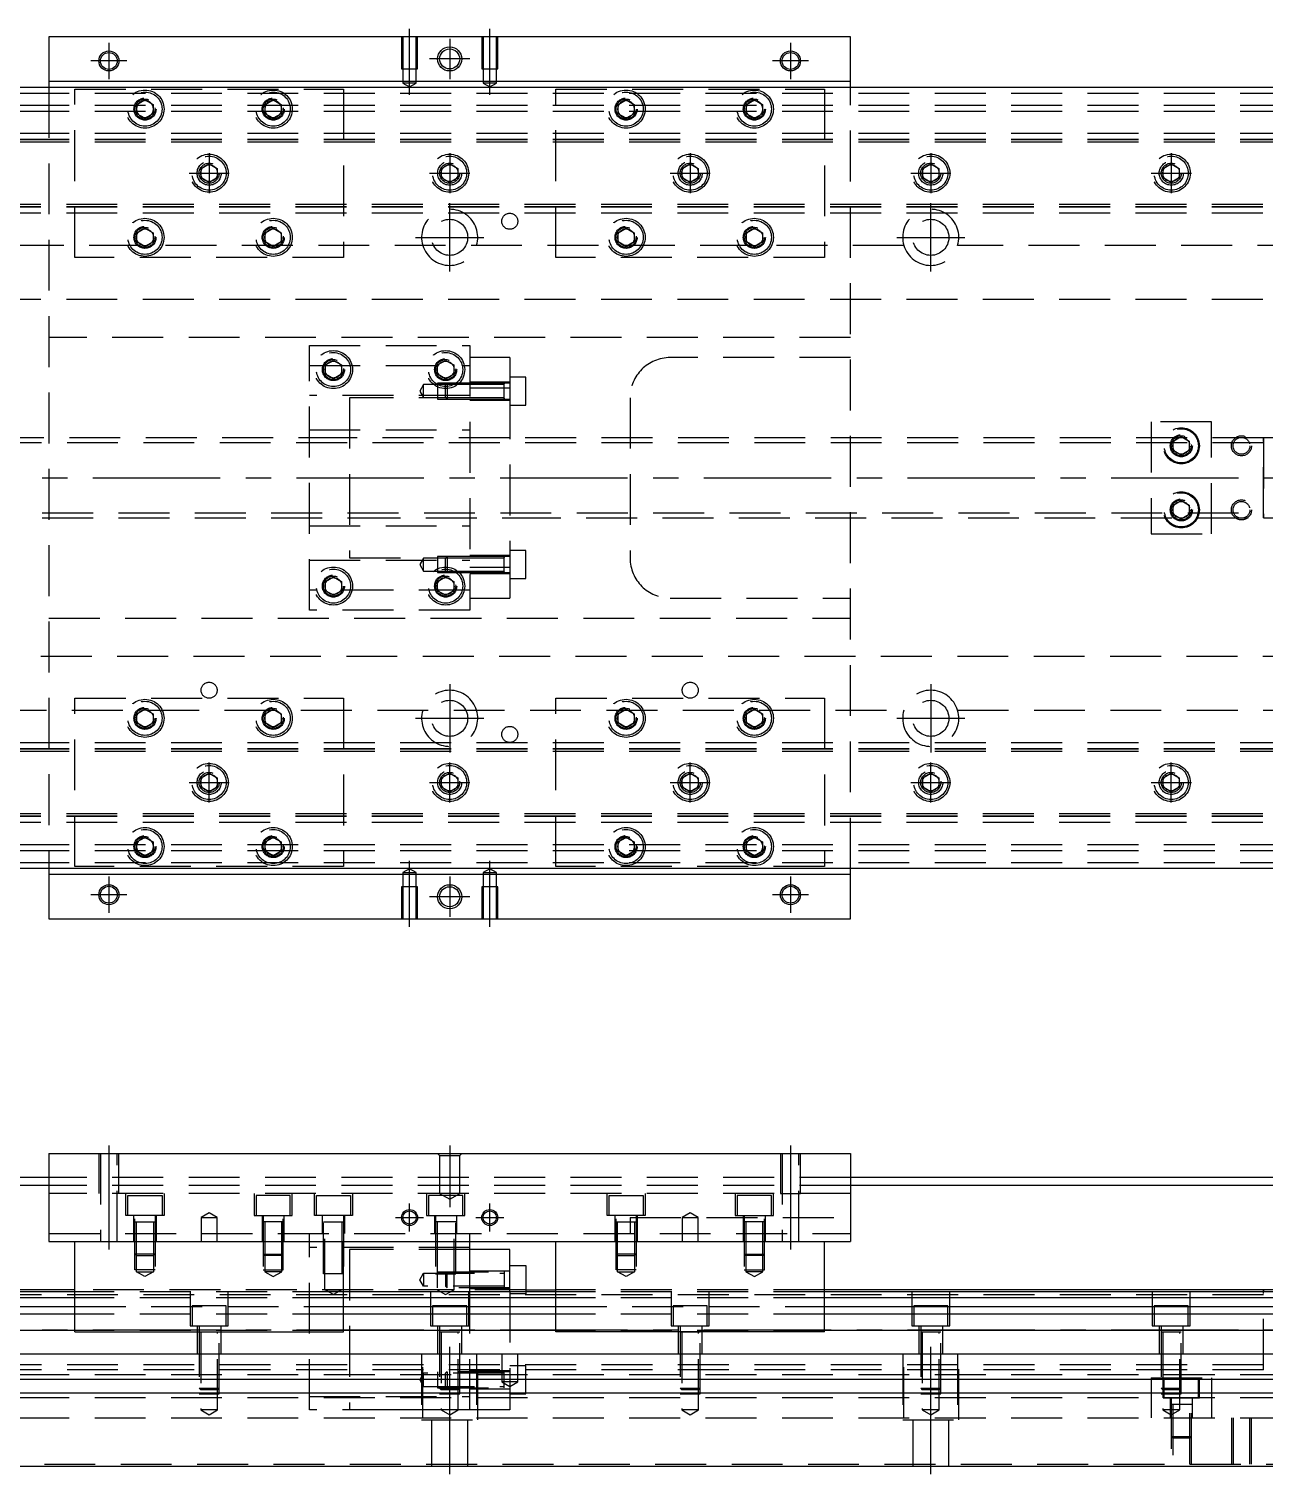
# Model space of a CAD drawing. Extents: x -15 to 762, y -280 to 112.
# Drawn here: x 172 to 480.1, y -248.6 to 112 of the extents above; entities that cross this region are included whole.
import ezdxf

# ---------------------------------------------------------------- set-up
doc = ezdxf.new("R2010")
doc.units = 0
doc.linetypes.add('CENTER', pattern=[50.8, 31.75, -6.35, 6.35, -6.35])
doc.linetypes.add('DASHED', pattern=[19.05, 12.7, -6.35])
doc.layers.get('0').update_dxf_attribs({"linetype": 'CONTINUOUS'})
doc.layers.add('CENTER', color=1, linetype='CENTER')

msp = doc.modelspace()

# ---------------------------------------------------------------- linework, layer by layer
at = {"color": 7, "linetype": 'CONTINUOUS'}
for p, q in [((377, 110), (177, 110)), ((177, 110), (177, 99)), ((377, 99), (377, 110)), ((3, 97.5), (551, 97.5)), ((177, 99), (377, 99)), ((177, 99), (177, 97.5)), ((377, 97.5), (377, 99)), ((551, -97.5), (3, -97.5)), ((177, -97.5), (177, -99)), ((377, -99), (177, -99)), ((177, -99), (177, -110)), ((377, -99), (377, -97.5)), ((377, -110), (377, -99)), ((177, -110), (377, -110)), ((177, -168.55), (177, -190.55)), ((177, -168.55), (377, -168.55)), ((377, -168.55), (377, -190.55)), ((177, -174.55), (3, -174.55)), ((177, -176.55), (11, -176.55)), ((551, -174.55), (377, -174.55)), ((543, -176.55), (377, -176.55)), ((177, -190.55), (377, -190.55)), ((183.5, -213.05), (183.5, -190.55)), ((250.5, -213.05), (250.5, -190.55)), ((282, -203.05), (282, -190.55)), ((303.5, -213.05), (303.5, -190.55)), ((370.5, -213.05), (370.5, -190.55)), ((292, -192.55), (282, -192.55)), ((282, -203.05), (282, -192.55)), ((292, -203.05), (292, -192.55)), ((292, -196.55), (296, -196.55)), ((296, -196.55), (296, -203.05)), ((183.5, -203.05), (17, -203.05)), ((183.5, -204.589608), (17, -204.589608)), ((183.5, -202.55), (45, -202.55)), ((303.5, -203.05), (250.5, -203.05)), ((303.5, -204.589608), (250.5, -204.589608)), ((296, -202.55), (303.5, -202.55)), ((480, -202.55), (370.5, -202.55)), ((537, -203.05), (370.5, -203.05)), ((537, -204.589608), (370.5, -204.589608)), ((480, -202.55), (479.995, -202.55)), ((480, -202.549994), (480, -203.05)), ((480, -202.549994), (480, -203.05)), ((480, -202.550502), (480, -202.55)), ((489, -202.55), (480, -202.55)), ((480.005, -202.55), (480, -202.55)), ((480, -203.047168), (480, -202.550502)), ((17, -206.710392), (183.5, -206.710392)), ((183.5, -208.620532), (17, -208.620532)), ((250.5, -206.710392), (303.5, -206.710392)), ((303.5, -208.620532), (250.5, -208.620532)), ((370.5, -206.710392), (537, -206.710392)), ((537, -208.620532), (370.5, -208.620532)), ((183.5, -212.731934), (17, -212.731934)), ((183.5, -213.05), (250.5, -213.05)), ((303.5, -212.731934), (250.5, -212.731934)), ((370.5, -213.05), (303.5, -213.05)), ((537, -212.731934), (370.5, -212.731934)), ((17, -218.55), (537, -218.55)), ((17, -224.85), (537, -224.85)), ((17, -228.25), (537, -228.25)), ((17, -246.55), (537, -246.55))]:
    msp.add_line(p, q, dxfattribs=at)
at = {"color": 3, "linetype": 'DASHED'}
for p, q in [((265.000006, 110), (265.000006, 102)), ((265.35, 110), (265.35, 102)), ((268.65, 102), (268.65, 110)), ((268.999994, 102), (268.999994, 110)), ((285.000006, 110), (285.000006, 102)), ((285.35, 110), (285.35, 102)), ((288.65, 102), (288.65, 110)), ((288.999994, 102), (288.999994, 110)), ((265.000006, 102), (268.999994, 102)), ((265.35, 102), (265.35, 98.5)), ((268.65, 98.5), (268.65, 102)), ((285.000006, 102), (288.999994, 102)), ((285.35, 102), (285.35, 98.5)), ((288.65, 98.5), (288.65, 102)), ((177, 97.5), (177, -97.5)), ((268.65, 98.5), (265.35, 98.5)), ((265.35, 98.5), (267, 97.547372)), ((267, 97.547372), (268.65, 98.5)), ((288.65, 98.5), (285.35, 98.5)), ((285.35, 98.5), (287, 97.547372)), ((287, 97.547372), (288.65, 98.5)), ((377, -97.5), (377, 97.5)), ((17, 96), (537, 96)), ((183.5, 97), (250.5, 97)), ((183.5, 55), (183.5, 97)), ((199, 93.1547), (201, 94.309402)), ((201, 94.309402), (203, 93.1547)), ((231, 93.1547), (233, 94.309402)), ((233, 94.309402), (235, 93.1547)), ((250.5, 97), (250.5, 55)), ((303.5, 97), (370.5, 97)), ((303.5, 55), (303.5, 97)), ((319, 93.1547), (321, 94.309402)), ((321, 94.309402), (323, 93.1547)), ((351, 93.1547), (353, 94.309402)), ((353, 94.309402), (355, 93.1547)), ((370.5, 97), (370.5, 55)), ((17, 93), (537, 93)), ((17, 91.5), (537, 91.5)), ((199, 90.8453), (199, 93.1547)), ((201, 89.690598), (199, 90.8453)), ((203, 90.8453), (201, 89.690598)), ((203, 93.1547), (203, 90.8453)), ((203.483582, 92.286038), (203.5, 92)), ((231, 90.8453), (231, 93.1547)), ((233, 89.690598), (231, 90.8453)), ((235, 90.8453), (233, 89.690598)), ((235, 93.1547), (235, 90.8453)), ((235.483582, 92.286038), (235.5, 92)), ((318.5, 92), (318.518502, 92.303588)), ((319, 90.8453), (319, 93.1547)), ((321, 89.690598), (319, 90.8453)), ((323, 90.8453), (321, 89.690598)), ((323, 93.1547), (323, 90.8453)), ((350.5, 92), (350.512884, 92.253488)), ((351, 90.8453), (351, 93.1547)), ((353, 89.690598), (351, 90.8453)), ((355, 90.8453), (353, 89.690598)), ((355, 93.1547), (355, 90.8453)), ((17, 86), (537, 86)), ((17, 84.460392), (537, 84.460392)), ((17, 84.403994), (537, 84.403994)), ((17, 83.8), (537, 83.8)), ((214.5, 76), (214.534018, 76.411016)), ((215, 77.1547), (217, 78.309402)), ((215, 74.8453), (215, 77.1547)), ((217, 78.309402), (219, 77.1547)), ((219, 77.1547), (219, 74.8453)), ((274.5, 76), (274.534018, 76.411016)), ((275, 77.1547), (277, 78.309402)), ((275, 74.8453), (275, 77.1547)), ((277, 78.309402), (279, 77.1547)), ((279, 77.1547), (279, 74.8453)), ((334.5, 76), (334.534018, 76.411016)), ((335, 77.1547), (337, 78.309402)), ((335, 74.8453), (335, 77.1547)), ((337, 78.309402), (339, 77.1547)), ((339, 77.1547), (339, 74.8453)), ((394.5, 76), (394.534018, 76.411016)), ((395, 77.1547), (397, 78.309402)), ((395, 74.8453), (395, 77.1547)), ((397, 78.309402), (399, 77.1547)), ((399, 77.1547), (399, 74.8453)), ((454.5, 76), (454.534018, 76.411016)), ((455, 77.1547), (457, 78.309402)), ((455, 74.8453), (455, 77.1547)), ((457, 78.309402), (459, 77.1547)), ((459, 77.1547), (459, 74.8453)), ((217, 73.690598), (215, 74.8453)), ((219, 74.8453), (217, 73.690598)), ((277, 73.690598), (275, 74.8453)), ((279, 74.8453), (277, 73.690598)), ((337, 73.690598), (335, 74.8453)), ((339, 74.8453), (337, 73.690598)), ((397, 73.690598), (395, 74.8453)), ((399, 74.8453), (397, 73.690598)), ((457, 73.690598), (455, 74.8453)), ((459, 74.8453), (457, 73.690598)), ((537, 68.2), (17, 68.2)), ((537, 67.596006), (17, 67.596006)), ((537, 67.539608), (17, 67.539608)), ((537, 66), (17, 66)), ((199, 61.1547), (201, 62.309402)), ((201, 62.309402), (203, 61.1547)), ((231, 61.1547), (233, 62.309402)), ((233, 62.309402), (235, 61.1547)), ((319, 61.1547), (321, 62.309402)), ((321, 62.309402), (323, 61.1547)), ((351, 61.1547), (353, 62.309402)), ((353, 62.309402), (355, 61.1547)), ((390.291796, 58), (163.708204, 58)), ((199, 58.8453), (199, 61.1547)), ((201, 57.690598), (199, 58.8453)), ((203, 58.8453), (201, 57.690598)), ((203, 61.1547), (203, 58.8453)), ((203.483582, 60.286038), (203.5, 60)), ((231, 58.8453), (231, 61.1547)), ((233, 57.690598), (231, 58.8453)), ((235, 58.8453), (233, 57.690598)), ((235, 61.1547), (235, 58.8453)), ((235.483582, 60.286038), (235.5, 60)), ((319, 58.8453), (319, 61.1547)), ((321, 57.690598), (319, 58.8453)), ((323, 58.8453), (321, 57.690598)), ((323, 61.1547), (323, 58.8453)), ((323.483582, 60.286038), (323.5, 60)), ((350.5, 60), (350.512884, 60.253488)), ((351, 58.8453), (351, 61.1547)), ((353, 57.690598), (351, 58.8453)), ((355, 58.8453), (353, 57.690598)), ((355, 61.1547), (355, 58.8453)), ((510.291796, 58), (403.708204, 58)), ((250.5, 55), (183.5, 55)), ((370.5, 55), (303.5, 55)), ((537, 44.5), (22.640312, 44.5)), ((377, 35), (177, 35)), ((242, 33), (282, 33)), ((242, -33), (242, 33)), ((282, 33), (282, -33)), ((246, 28.1547), (248, 29.309402)), ((248, 29.309402), (250, 28.1547)), ((274, 28.1547), (276, 29.309402)), ((276, 29.309402), (278, 28.1547)), ((292, 30), (282, 30)), ((292, 30), (292, 22.36068)), ((377, 30), (332, 30)), ((242, 28), (282, 28)), ((246, 25.8453), (246, 28.1547)), ((248, 24.690598), (246, 25.8453)), ((250, 25.8453), (248, 24.690598)), ((250, 28.1547), (250, 25.8453)), ((250.483582, 27.286038), (250.5, 27)), ((274, 25.8453), (274, 28.1547)), ((276, 24.690598), (274, 25.8453)), ((278, 25.8453), (276, 24.690598)), ((278, 28.1547), (278, 25.8453)), ((278.483582, 27.286038), (278.5, 27)), ((270.5, 23.300636), (269.547372, 21.650636)), ((269.547372, 21.650636), (270.5, 20.000636)), ((270.5, 20.000636), (270.5, 23.300636)), ((274, 23.300636), (270.5, 23.300636)), ((274, 23.65063), (274, 19.65064)), ((276.35, 23.65063), (274, 23.65063)), ((276, 23.300636), (274, 23.300636)), ((276.35, 23.650636), (276, 23.300636)), ((276, 20.000636), (276, 23.300636)), ((282, 23.300636), (276, 23.300636)), ((282, 23.300636), (276, 23.300636)), ((276.35, 23.650636), (276.35, 19.650636)), ((282, 23.650632), (276.35, 23.650636)), ((282, 23.65063), (276.35, 23.65063)), ((292, 23.900636), (282, 23.900636)), ((290.605, 23.650636), (282, 23.650632)), ((290.6, 23.300636), (282, 23.300636)), ((292, 22.36068), (282, 22.36068)), ((292, 23.650636), (290.595, 23.650636)), ((290.6, 19.65063), (290.6, 23.65064)), ((290.6, 23.300636), (290.6, 23.65064)), ((290.6, 23.434174), (290.6, 23.650636)), ((290.6, 23.650636), (290.6, 23.433968)), ((296, 25.150636), (292, 25.150636)), ((292, 22.36068), (292, -22.36068)), ((296, 18.150636), (296, 25.150636)), ((282, 20.5), (242, 20.5)), ((252, 20), (252, -20)), ((282, 20), (252, 20)), ((270.5, 20.000636), (274, 20.000636)), ((274, 20.000636), (276, 20.000636)), ((274, 19.65064), (276.35, 19.65064)), ((276, 20.000636), (282, 20.000636)), ((276, 20.000636), (276.35, 19.650636)), ((276, 20.000636), (282, 20.000636)), ((276.35, 19.65064), (282, 19.65064)), ((276.35, 19.650636), (282, 19.650638)), ((282, 20.000636), (290.6, 20.000636)), ((282, 19.650638), (290.605, 19.650636)), ((282, 19.400636), (292, 19.400636)), ((290.595, 19.650636), (292, 19.650636)), ((290.6, 19.65063), (290.6, 20.000636)), ((290.6, 19.867344), (290.6, 19.650636)), ((290.6, 19.650636), (290.6, 19.867096)), ((292, 18.150636), (296, 18.150636)), ((322, 20), (322, -20)), ((242, 12), (282, 12)), ((452, 14), (452, -14)), ((467, 14), (452, 14)), ((467, -14), (467, 14)), ((252, 10), (42, 10)), ((480, 8.75), (42, 8.75)), ((292, 10), (252, 10)), ((292, 10), (252, 10)), ((292, 9.999994), (252, 9.999994)), ((480.005, 10), (292, 10)), ((457.5, 9.1547), (459.5, 10.309402)), ((457.5, 6.8453), (457.5, 9.1547)), ((459.5, 10.309402), (461.5, 9.1547)), ((461.5, 9.1547), (461.5, 6.8453)), ((461.983582, 8.286038), (462, 8)), ((489, 10), (479.995, 10)), ((480, 10.000006), (480, -10.000006)), ((480, 10.000006), (480, -10.000006)), ((480, -10), (480, 10)), ((480, 10), (480, 8.95261)), ((459.5, 5.690598), (457.5, 6.8453)), ((461.5, 6.8453), (459.5, 5.690598)), ((457.5, -6.8453), (459.5, -5.690598)), ((457.5, -9.1547), (457.5, -6.8453)), ((459.5, -5.690598), (461.5, -6.8453)), ((461.5, -6.8453), (461.5, -9.1547)), ((42, -8.75), (480, -8.75)), ((42, -10), (252, -10)), ((252, -9.999994), (292, -9.999994)), ((252, -10), (292, -10)), ((252, -10), (292, -10)), ((292, -10), (480.005, -10)), ((459.5, -10.309402), (457.5, -9.1547)), ((461.5, -9.1547), (459.5, -10.309402)), ((461.983582, -7.713962), (462, -8)), ((479.995, -10), (489, -10)), ((480, -8.95261), (480, -9.999498)), ((480, -9.999498), (480, -10)), ((242, -12), (282, -12)), ((452, -14), (467, -14)), ((242, -20.5), (282, -20.5)), ((252, -20), (282, -20)), ((270.5, -20.000636), (269.547372, -21.650636)), ((270.5, -23.300636), (270.5, -20.000636)), ((274, -20.000636), (270.5, -20.000636)), ((274, -19.65064), (274, -23.65063)), ((276.35, -19.65064), (274, -19.65064)), ((276, -20.000636), (274, -20.000636)), ((276.35, -19.650636), (276, -20.000636)), ((276, -23.300636), (276, -20.000636)), ((282, -20.000636), (276, -20.000636)), ((282, -20.000636), (276, -20.000636)), ((276.35, -19.650636), (276.35, -23.650636)), ((282, -19.650638), (276.35, -19.650636)), ((282, -19.65064), (276.35, -19.65064)), ((292, -19.400636), (282, -19.400636)), ((290.605, -19.650636), (282, -19.650638)), ((290.6, -20.000636), (282, -20.000636)), ((292, -19.650636), (290.595, -19.650636)), ((290.6, -23.65064), (290.6, -19.65063)), ((290.6, -20.000636), (290.6, -19.65063)), ((290.6, -19.867096), (290.6, -19.650636)), ((290.6, -19.650636), (290.6, -19.867302)), ((296, -18.150636), (292, -18.150636)), ((296, -25.150636), (296, -18.150636)), ((246, -25.8453), (248, -24.690598)), ((248, -24.690598), (250, -25.8453)), ((269.547372, -21.650636), (270.5, -23.300636)), ((270.5, -23.300636), (274, -23.300636)), ((274, -23.300636), (276, -23.300636)), ((274, -23.65063), (276.35, -23.65063)), ((274, -25.8453), (276, -24.690598)), ((276, -23.300636), (282, -23.300636)), ((276, -23.300636), (276.35, -23.650636)), ((276, -23.300636), (282, -23.300636)), ((276, -24.690598), (278, -25.8453)), ((276.35, -23.65063), (282, -23.65063)), ((276.35, -23.650636), (282, -23.650632)), ((292, -22.36068), (282, -22.36068)), ((282, -23.300636), (290.6, -23.300636)), ((282, -23.650632), (290.605, -23.650636)), ((282, -23.900636), (292, -23.900636)), ((290.595, -23.650636), (292, -23.650636)), ((290.6, -23.65064), (290.6, -23.300636)), ((290.6, -23.433926), (290.6, -23.650636)), ((290.6, -23.650636), (290.6, -23.434174)), ((292, -22.36068), (292, -30)), ((292, -25.150636), (296, -25.150636)), ((282, -28), (242, -28)), ((245.5, -27), (245.518502, -26.696412)), ((246, -28.1547), (246, -25.8453)), ((248, -29.309402), (246, -28.1547)), ((250, -28.1547), (248, -29.309402)), ((250, -25.8453), (250, -28.1547)), ((274, -28.1547), (274, -25.8453)), ((276, -29.309402), (274, -28.1547)), ((278, -28.1547), (276, -29.309402)), ((278, -25.8453), (278, -28.1547)), ((278.483582, -26.713962), (278.5, -27)), ((282, -30), (292, -30)), ((332, -30), (377, -30)), ((177, -35), (377, -35)), ((282, -33), (242, -33)), ((22.640312, -44.5), (537, -44.5)), ((183.5, -55), (250.5, -55)), ((183.5, -97), (183.5, -55)), ((250.5, -55), (250.5, -97)), ((303.5, -97), (303.5, -55)), ((303.5, -55), (370.5, -55)), ((370.5, -55), (370.5, -97)), ((163.708204, -58), (390.291796, -58)), ((198.5, -60), (198.512884, -59.746512)), ((199, -58.8453), (201, -57.690598)), ((199, -61.1547), (199, -58.8453)), ((201, -62.309402), (199, -61.1547)), ((201, -57.690598), (203, -58.8453)), ((203, -61.1547), (201, -62.309402)), ((203, -58.8453), (203, -61.1547)), ((231, -58.8453), (233, -57.690598)), ((231, -61.1547), (231, -58.8453)), ((233, -62.309402), (231, -61.1547)), ((233, -57.690598), (235, -58.8453)), ((235, -61.1547), (233, -62.309402)), ((235, -58.8453), (235, -61.1547)), ((235.483582, -59.713962), (235.5, -60)), ((319, -58.8453), (321, -57.690598)), ((319, -61.1547), (319, -58.8453)), ((321, -62.309402), (319, -61.1547)), ((321, -57.690598), (323, -58.8453)), ((323, -61.1547), (321, -62.309402)), ((323, -58.8453), (323, -61.1547)), ((323.483582, -59.713962), (323.5, -60)), ((351, -58.8453), (353, -57.690598)), ((351, -61.1547), (351, -58.8453)), ((353, -62.309402), (351, -61.1547)), ((353, -57.690598), (355, -58.8453)), ((355, -61.1547), (353, -62.309402)), ((355, -58.8453), (355, -61.1547)), ((355.483582, -59.713962), (355.5, -60)), ((403.708204, -58), (510.291796, -58)), ((17, -66), (537, -66)), ((17, -67.539608), (537, -67.539608)), ((17, -67.596006), (537, -67.596006)), ((17, -68.2), (537, -68.2)), ((214.5, -76), (214.534018, -75.588984)), ((215, -74.8453), (217, -73.690598)), ((215, -77.1547), (215, -74.8453)), ((217, -73.690598), (219, -74.8453)), ((219, -74.8453), (219, -77.1547)), ((275, -74.8453), (277, -73.690598)), ((275, -77.1547), (275, -74.8453)), ((277, -73.690598), (279, -74.8453)), ((279, -74.8453), (279, -77.1547)), ((279.483582, -75.713962), (279.5, -76)), ((334.5, -76), (334.534018, -75.588984)), ((335, -74.8453), (337, -73.690598)), ((335, -77.1547), (335, -74.8453)), ((337, -73.690598), (339, -74.8453)), ((339, -74.8453), (339, -77.1547)), ((395, -74.8453), (397, -73.690598)), ((395, -77.1547), (395, -74.8453)), ((397, -73.690598), (399, -74.8453)), ((399, -74.8453), (399, -77.1547)), ((399.483582, -75.713962), (399.5, -76)), ((454.5, -76), (454.534018, -75.588984)), ((455, -74.8453), (457, -73.690598)), ((455, -77.1547), (455, -74.8453)), ((457, -73.690598), (459, -74.8453)), ((459, -74.8453), (459, -77.1547)), ((217, -78.309402), (215, -77.1547)), ((219, -77.1547), (217, -78.309402)), ((277, -78.309402), (275, -77.1547)), ((279, -77.1547), (277, -78.309402)), ((337, -78.309402), (335, -77.1547)), ((339, -77.1547), (337, -78.309402)), ((397, -78.309402), (395, -77.1547)), ((399, -77.1547), (397, -78.309402)), ((457, -78.309402), (455, -77.1547)), ((459, -77.1547), (457, -78.309402)), ((537, -83.8), (17, -83.8)), ((537, -84.403994), (17, -84.403994)), ((537, -84.460392), (17, -84.460392)), ((537, -86), (17, -86)), ((199, -90.8453), (201, -89.690598)), ((201, -89.690598), (203, -90.8453)), ((231, -90.8453), (233, -89.690598)), ((233, -89.690598), (235, -90.8453)), ((319, -90.8453), (321, -89.690598)), ((321, -89.690598), (323, -90.8453)), ((351, -90.8453), (353, -89.690598)), ((353, -89.690598), (355, -90.8453)), ((17, -91.5), (537, -91.5)), ((17, -93), (537, -93)), ((198.5, -92), (198.512884, -91.746512)), ((199, -93.1547), (199, -90.8453)), ((201, -94.309402), (199, -93.1547)), ((203, -93.1547), (201, -94.309402)), ((203, -90.8453), (203, -93.1547)), ((231, -93.1547), (231, -90.8453)), ((233, -94.309402), (231, -93.1547)), ((235, -93.1547), (233, -94.309402)), ((235, -90.8453), (235, -93.1547)), ((235.483582, -91.713962), (235.5, -92)), ((319, -93.1547), (319, -90.8453)), ((321, -94.309402), (319, -93.1547)), ((323, -93.1547), (321, -94.309402)), ((323, -90.8453), (323, -93.1547)), ((323.483582, -91.713962), (323.5, -92)), ((351, -93.1547), (351, -90.8453)), ((353, -94.309402), (351, -93.1547)), ((355, -93.1547), (353, -94.309402)), ((355, -90.8453), (355, -93.1547)), ((355.483582, -91.713962), (355.5, -92)), ((17, -96), (537, -96)), ((250.5, -97), (183.5, -97)), ((370.5, -97), (303.5, -97)), ((267, -97.547372), (265.35, -98.5)), ((265.35, -98.5), (268.65, -98.5)), ((265.35, -98.5), (265.35, -102)), ((268.65, -98.5), (267, -97.547372)), ((268.65, -102), (268.65, -98.5)), ((287, -97.547372), (285.35, -98.5)), ((285.35, -98.5), (288.65, -98.5)), ((285.35, -98.5), (285.35, -102)), ((288.65, -98.5), (287, -97.547372)), ((288.65, -102), (288.65, -98.5)), ((268.999994, -102), (265.000006, -102)), ((265.000006, -102), (265.000006, -110)), ((265.35, -102), (265.35, -110)), ((268.65, -110), (268.65, -102)), ((268.999994, -110), (268.999994, -102)), ((288.999994, -102), (285.000006, -102)), ((285.000006, -102), (285.000006, -110)), ((285.35, -102), (285.35, -110)), ((288.65, -110), (288.65, -102)), ((288.999994, -110), (288.999994, -102)), ((189.500006, -168.55), (189.500006, -178.55)), ((189.9, -168.55), (189.9, -190.55)), ((194.1, -190.55), (194.1, -168.55)), ((194.499994, -178.55), (194.499994, -168.55)), ((274.5, -169.05), (274, -168.55)), ((274.5, -169.05), (274.5, -178.55)), ((274.5, -169.05), (279.5, -169.05)), ((280, -168.55), (279.5, -169.05)), ((279.5, -178.55), (279.5, -169.05)), ((359.500006, -168.55), (359.500006, -178.55)), ((359.9, -168.55), (359.9, -190.55)), ((364.1, -190.55), (364.1, -168.55)), ((364.499994, -178.55), (364.499994, -168.55)), ((377, -174.55), (177, -174.55)), ((377, -176.55), (177, -176.55)), ((377, -178.55), (177, -178.55)), ((196.25, -184.05), (196.25, -178.55)), ((196.75, -179.05), (205.25, -179.05)), ((196.75, -184.05), (196.75, -179.05)), ((205.25, -179.05), (205.25, -184.05)), ((205.75, -178.55), (205.75, -184.05)), ((228.25, -178.55), (228.25, -184.05)), ((237.25, -179.05), (228.75, -179.05)), ((228.75, -179.05), (228.75, -184.05)), ((237.25, -184.05), (237.25, -179.05)), ((237.75, -184.05), (237.75, -178.55)), ((243.25, -184.05), (243.25, -178.55)), ((243.75, -179.05), (252.25, -179.05)), ((243.75, -184.05), (243.75, -179.05)), ((252.25, -179.05), (252.25, -184.05)), ((252.75, -178.55), (252.75, -184.05)), ((271.25, -178.55), (271.25, -184.05)), ((280.25, -179.05), (271.75, -179.05)), ((271.75, -179.05), (271.75, -184.05)), ((279.5, -178.55), (274.5, -178.55)), ((274.5, -178.55), (277, -179.993376)), ((277, -179.993376), (279.5, -178.55)), ((280.25, -184.05), (280.25, -179.05)), ((280.75, -184.05), (280.75, -178.55)), ((316.25, -184.05), (316.25, -178.55)), ((316.75, -179.05), (325.25, -179.05)), ((316.75, -184.05), (316.75, -179.05)), ((325.25, -179.05), (325.25, -184.05)), ((325.75, -178.55), (325.75, -184.05)), ((348.25, -178.55), (348.25, -184.05)), ((357.25, -179.05), (348.75, -179.05)), ((348.75, -179.05), (348.75, -184.05)), ((357.25, -184.05), (357.25, -179.05)), ((357.75, -184.05), (357.75, -178.55)), ((359.500006, -178.55), (364.499994, -178.55)), ((217, -183.3953), (215, -184.55)), ((219, -184.55), (217, -183.3953)), ((337, -183.3953), (335, -184.55)), ((339, -184.55), (337, -183.3953)), ((205.75, -184.05), (196.25, -184.05)), ((198.25, -190.55), (198.25, -184.05)), ((198.500006, -197.55), (198.499992, -184.05)), ((198.499994, -185.65), (203.500006, -185.65)), ((198.9, -198.05), (198.9, -185.65)), ((203.1, -185.65), (203.1, -198.05)), ((203.500008, -184.05), (203.499994, -197.55)), ((203.75, -184.05), (203.75, -190.55)), ((215, -184.55), (217, -184.55)), ((215, -184.55), (215, -190.55)), ((217, -184.55), (219, -184.55)), ((219, -190.55), (219, -184.55)), ((228.25, -184.05), (237.75, -184.05)), ((230.25, -184.05), (230.25, -190.55)), ((230.499992, -184.05), (230.500006, -197.55)), ((235.500006, -185.65), (230.499994, -185.65)), ((230.9, -185.65), (230.9, -198.05)), ((235.1, -198.05), (235.1, -185.65)), ((235.499994, -197.55), (235.500008, -184.05)), ((235.75, -190.55), (235.75, -184.05)), ((252.75, -184.05), (243.25, -184.05)), ((245.25, -188.55), (245.25, -184.05)), ((245.500006, -198.55), (245.499994, -184.05)), ((245.499995, -185.65), (250.500005, -185.65)), ((245.9, -202.55), (245.9, -185.65)), ((250.1, -185.65), (250.1, -202.55)), ((250.500006, -184.05), (250.499994, -198.55)), ((250.75, -184.05), (250.75, -188.55)), ((271.25, -184.05), (280.75, -184.05)), ((273.25, -184.05), (273.25, -188.55)), ((273.499994, -184.05), (273.500006, -198.55)), ((278.500005, -185.65), (273.499995, -185.65)), ((273.9, -185.65), (273.9, -202.55)), ((278.1, -202.55), (278.1, -185.65)), ((278.499994, -198.55), (278.500006, -184.05)), ((278.75, -188.55), (278.75, -184.05)), ((325.75, -184.05), (316.25, -184.05)), ((318.25, -190.55), (318.25, -184.05)), ((318.500006, -197.55), (318.499992, -184.05)), ((318.499994, -185.65), (323.500006, -185.65)), ((318.9, -198.05), (318.9, -185.65)), ((322, -184.55), (377, -184.55)), ((322, -184.55), (322, -188.55)), ((323.1, -185.65), (323.1, -198.05)), ((323.500008, -184.05), (323.499994, -197.55)), ((323.75, -184.05), (323.75, -190.55)), ((335, -184.55), (337, -184.55)), ((335, -184.55), (335, -190.55)), ((337, -184.55), (339, -184.55)), ((339, -190.55), (339, -184.55)), ((348.25, -184.05), (357.75, -184.05)), ((350.25, -184.05), (350.25, -190.55)), ((350.499992, -184.05), (350.500006, -197.55)), ((355.500006, -185.65), (350.499994, -185.65)), ((350.9, -185.65), (350.9, -198.05)), ((355.1, -198.05), (355.1, -185.65)), ((355.499994, -197.55), (355.500008, -184.05)), ((355.75, -190.55), (355.75, -184.05)), ((177, -188.55), (377, -188.55)), ((242, -190.55), (242, -188.55)), ((242, -232.55), (242, -190.55)), ((282, -190.55), (282, -188.55)), ((203.5, -193.65), (198.5, -193.65)), ((198.9, -194.05), (198.5, -193.65)), ((198.9, -194.05), (203.1, -194.05)), ((203.5, -193.65), (203.1, -194.05)), ((230.5, -193.65), (235.5, -193.65)), ((230.5, -193.65), (230.9, -194.05)), ((235.1, -194.05), (230.9, -194.05)), ((235.1, -194.05), (235.5, -193.65)), ((282, -192.05), (242, -192.05)), ((252, -192.55), (252, -232.55)), ((282, -192.55), (252, -192.55)), ((323.5, -193.65), (318.5, -193.65)), ((318.9, -194.05), (318.5, -193.65)), ((318.9, -194.05), (323.1, -194.05)), ((323.5, -193.65), (323.1, -194.05)), ((350.5, -193.65), (355.5, -193.65)), ((350.5, -193.65), (350.9, -194.05)), ((355.1, -194.05), (350.9, -194.05)), ((355.1, -194.05), (355.5, -193.65)), ((203.499994, -197.55), (198.500006, -197.55)), ((198.9, -198.05), (203.1, -198.05)), ((201, -199.262436), (198.9, -198.05)), ((203.1, -198.05), (201, -199.262436)), ((230.500006, -197.55), (235.499994, -197.55)), ((235.1, -198.05), (230.9, -198.05)), ((230.9, -198.05), (233, -199.262436)), ((233, -199.262436), (235.1, -198.05)), ((274, -200.25), (274, -198.050006)), ((274, -198.050006), (292, -198.050006)), ((276, -198.4), (276.35, -198.05)), ((276.35, -200.25), (276.35, -198.05)), ((282, -197.8), (292, -197.8)), ((290.6, -198.049994), (290.6, -202.050006)), ((323.499994, -197.55), (318.500006, -197.55)), ((318.9, -198.05), (323.1, -198.05)), ((321, -199.262436), (318.9, -198.05)), ((323.1, -198.05), (321, -199.262436)), ((350.500006, -197.55), (355.499994, -197.55)), ((355.1, -198.05), (350.9, -198.05)), ((350.9, -198.05), (353, -199.262436)), ((353, -199.262436), (355.1, -198.05)), ((250.499994, -198.55), (245.500006, -198.55)), ((269.547372, -200.05), (270.5, -198.4)), ((270.5, -201.7), (269.547372, -200.05)), ((270.5, -198.4), (270.5, -201.7)), ((270.5, -198.4), (290.6, -198.4)), ((290.6, -201.7), (270.5, -201.7)), ((273.500006, -198.55), (278.499994, -198.55)), ((274, -202.049994), (274, -200.25)), ((276, -198.4), (276, -200.25)), ((276, -200.25), (276, -201.7)), ((276.35, -202.05), (276, -201.7)), ((276.35, -202.05), (276.35, -200.25)), ((480, -203.8), (42, -203.8)), ((296, -202.55), (183.5, -202.55)), ((250.5, -203.05), (183.5, -203.05)), ((250.5, -204.589608), (183.5, -204.589608)), ((212.25, -203.05), (212.25, -211.55)), ((221.75, -211.55), (221.75, -203.05)), ((245.9, -202.55), (250.1, -202.55)), ((248, -203.762436), (245.9, -202.55)), ((250.1, -202.55), (248, -203.762436)), ((272.25, -203.05), (272.25, -211.55)), ((278.1, -202.55), (273.9, -202.55)), ((273.9, -202.55), (276, -203.762436)), ((292, -202.049994), (274, -202.049994)), ((276, -203.762436), (278.1, -202.55)), ((281.75, -211.55), (281.75, -203.05)), ((292, -202.3), (282, -202.3)), ((282, -232.55), (282, -203.05)), ((282, -232.55), (282, -203.05)), ((292, -203.05), (292, -232.55)), ((296, -203.55), (292, -203.55)), ((296, -203.05), (296, -203.55)), ((370.5, -202.55), (303.5, -202.55)), ((370.5, -203.05), (303.5, -203.05)), ((370.5, -204.589608), (303.5, -204.589608)), ((332.25, -203.05), (332.25, -211.55)), ((341.75, -211.55), (341.75, -203.05)), ((392.25, -203.05), (392.25, -211.55)), ((401.75, -211.55), (401.75, -203.05)), ((452.25, -203.05), (452.25, -211.55)), ((461.75, -211.55), (461.75, -203.05)), ((480, -222.55), (480, -203.05)), ((183.5, -206.710392), (250.5, -206.710392)), ((250.5, -208.620532), (183.5, -208.620532)), ((221.25, -206.55), (212.75, -206.55)), ((212.75, -206.55), (212.75, -211.55)), ((221.25, -211.55), (221.25, -206.55)), ((281.25, -206.55), (272.75, -206.55)), ((272.75, -206.55), (272.75, -211.55)), ((281.25, -211.55), (281.25, -206.55)), ((303.5, -206.710392), (370.5, -206.710392)), ((370.5, -208.620532), (303.5, -208.620532)), ((341.25, -206.55), (332.75, -206.55)), ((332.75, -206.55), (332.75, -211.55)), ((341.25, -211.55), (341.25, -206.55)), ((401.25, -206.55), (392.75, -206.55)), ((392.75, -206.55), (392.75, -211.55)), ((401.25, -211.55), (401.25, -206.55)), ((461.25, -206.55), (452.75, -206.55)), ((452.75, -206.55), (452.75, -211.55)), ((461.25, -211.55), (461.25, -206.55)), ((212.25, -211.55), (221.75, -211.55)), ((214, -211.55), (214, -218.55)), ((214.500006, -211.55), (214.500006, -228.55)), ((219.499994, -228.55), (219.499994, -211.55)), ((220, -218.55), (220, -211.55)), ((272.25, -211.55), (281.75, -211.55)), ((274, -211.55), (274, -218.55)), ((274.500006, -211.55), (274.500006, -228.55)), ((279.499994, -228.55), (279.499994, -211.55)), ((280, -218.55), (280, -211.55)), ((332.25, -211.55), (341.75, -211.55)), ((334, -211.55), (334, -218.55)), ((334.500006, -211.55), (334.500006, -228.55)), ((339.499994, -228.55), (339.499994, -211.55)), ((340, -218.55), (340, -211.55)), ((392.25, -211.55), (401.75, -211.55)), ((394, -211.55), (394, -218.55)), ((394.500006, -211.55), (394.500006, -228.55)), ((399.499994, -228.55), (399.499994, -211.55)), ((400, -218.55), (400, -211.55)), ((452.25, -211.55), (461.75, -211.55)), ((454, -211.55), (454, -218.55)), ((454.500006, -211.55), (454.500006, -228.55)), ((459.499994, -228.55), (459.499994, -211.55)), ((460, -218.55), (460, -211.55)), ((250.5, -212.731934), (183.5, -212.731934)), ((219.500006, -213.15), (214.499994, -213.15)), ((214.9, -213.15), (214.9, -232.55)), ((219.1, -232.55), (219.1, -213.15)), ((279.500006, -213.15), (274.499994, -213.15)), ((274.9, -213.15), (274.9, -232.55)), ((279.1, -232.55), (279.1, -213.15)), ((370.5, -212.731934), (303.5, -212.731934)), ((339.500006, -213.15), (334.499994, -213.15)), ((334.9, -213.15), (334.9, -232.55)), ((339.1, -232.55), (339.1, -213.15)), ((399.500006, -213.15), (394.499994, -213.15)), ((394.9, -213.15), (394.9, -232.55)), ((399.1, -232.55), (399.1, -213.15)), ((459.500006, -213.15), (454.499994, -213.15)), ((454.9, -213.15), (454.9, -232.55)), ((459.1, -232.55), (459.1, -213.15)), ((270, -218.55), (270, -235.05)), ((270.291796, -234.55), (270.291796, -218.55)), ((283.708204, -218.55), (283.708204, -234.55)), ((284, -235.05), (284, -218.55)), ((290, -218.55), (290, -225.55)), ((294, -225.55), (294, -218.55)), ((390, -218.55), (390, -235.05)), ((390.291796, -234.55), (390.291796, -218.55)), ((403.708204, -218.55), (403.708204, -234.55)), ((404, -235.05), (404, -218.55)), ((480, -221.3), (42, -221.3)), ((480, -222.55), (42, -222.55)), ((270.5, -223.4), (269.547372, -225.05)), ((270.5, -226.7), (270.5, -223.4)), ((290.6, -223.4), (270.5, -223.4)), ((274, -223.050006), (274, -224.85)), ((292, -223.050006), (274, -223.050006)), ((276.35, -223.05), (276, -223.4)), ((276, -224.85), (276, -223.4)), ((276.35, -223.05), (276.35, -224.85)), ((292, -222.8), (282, -222.8)), ((290.6, -227.050006), (290.6, -223.049994)), ((296, -221.55), (292, -221.55)), ((296, -224.85), (296, -221.55)), ((17, -223.7), (537, -223.7)), ((269.547372, -225.05), (270.5, -226.7)), ((270.5, -226.7), (290.6, -226.7)), ((274, -224.85), (274, -227.049994)), ((274, -227.049994), (292, -227.049994)), ((276, -226.7), (276, -224.85)), ((276, -226.7), (276.35, -227.05)), ((276.35, -224.85), (276.35, -227.05)), ((294, -225.55), (290, -225.55)), ((290, -225.55), (292, -226.7047)), ((292, -226.7047), (294, -225.55)), ((296, -228.25), (296, -224.85)), ((452, -224.55), (452, -234.55)), ((452, -224.55), (467, -224.55)), ((455, -229.55), (455, -224.55)), ((455.25, -229.55), (455.25, -224.55)), ((463.75, -229.55), (463.75, -224.55)), ((464, -229.55), (464, -224.55)), ((467, -224.55), (467, -234.55)), ((17, -229.4), (537, -229.4)), ((214.5, -227.15), (219.5, -227.15)), ((214.5, -227.15), (214.9, -227.55)), ((214.500006, -228.55), (219.499994, -228.55)), ((219.1, -227.55), (214.9, -227.55)), ((219.1, -227.55), (219.5, -227.15)), ((242, -229.17077), (282, -229.17077)), ((274.5, -227.15), (279.5, -227.15)), ((274.5, -227.15), (274.9, -227.55)), ((274.500006, -228.55), (279.499994, -228.55)), ((279.1, -227.55), (274.9, -227.55)), ((279.1, -227.55), (279.5, -227.15)), ((282, -227.3), (292, -227.3)), ((292, -228.55), (296, -228.55)), ((296, -228.55), (296, -228.25)), ((334.5, -227.15), (339.5, -227.15)), ((334.5, -227.15), (334.9, -227.55)), ((334.500006, -228.55), (339.499994, -228.55)), ((339.1, -227.55), (334.9, -227.55)), ((339.1, -227.55), (339.5, -227.15)), ((394.5, -227.15), (399.5, -227.15)), ((394.5, -227.15), (394.9, -227.55)), ((394.500006, -228.55), (399.499994, -228.55)), ((399.1, -227.55), (394.9, -227.55)), ((399.1, -227.55), (399.5, -227.15)), ((454.5, -227.15), (459.5, -227.15)), ((454.5, -227.15), (454.9, -227.55)), ((454.500006, -228.55), (459.499994, -228.55)), ((459.1, -227.55), (454.9, -227.55)), ((455, -229.55), (464, -229.55)), ((456.75, -229.55), (456.75, -234.55)), ((456.999996, -229.55), (457.000006, -246.05)), ((459.1, -227.55), (459.5, -227.15)), ((461.999994, -246.05), (462.000004, -229.55)), ((462.25, -234.55), (462.25, -229.55)), ((219.1, -232.55), (214.9, -232.55)), ((214.9, -232.55), (217, -233.762436)), ((217, -233.762436), (219.1, -232.55)), ((282, -232.55), (242, -232.55)), ((292, -232.55), (252, -232.55)), ((279.1, -232.55), (274.9, -232.55)), ((274.9, -232.55), (277, -233.762436)), ((277, -233.762436), (279.1, -232.55)), ((339.1, -232.55), (334.9, -232.55)), ((334.9, -232.55), (337, -233.762436)), ((337, -233.762436), (339.1, -232.55)), ((399.1, -232.55), (394.9, -232.55)), ((394.9, -232.55), (397, -233.762436)), ((397, -233.762436), (399.1, -232.55)), ((459.1, -232.55), (454.9, -232.55)), ((454.9, -232.55), (457, -233.762436)), ((462.000006, -231.15), (456.999994, -231.15)), ((462.000006, -231.15), (456.999994, -231.15)), ((457, -233.762436), (459.1, -232.55)), ((457.4, -231.15), (457.4, -246.05)), ((461.6, -246.05), (461.6, -231.15)), ((17, -234.55), (537, -234.55)), ((270, -235.05), (284, -235.05)), ((272.5, -235.05), (272.5, -246.55)), ((281.5, -246.55), (281.5, -235.05)), ((390, -235.05), (404, -235.05)), ((392.5, -235.05), (392.5, -246.55)), ((401.5, -246.55), (401.5, -235.05)), ((472.000006, -234.55), (472.000006, -246.05)), ((472.4, -234.55), (472.4, -246.05)), ((476.6, -246.05), (476.6, -234.55)), ((476.999994, -246.05), (476.999994, -234.55)), ((457, -239.15), (462, -239.15)), ((457, -239.15), (457.4, -239.55)), ((461.6, -239.55), (457.4, -239.55)), ((461.6, -239.55), (462, -239.15)), ((23.499992, -246.05), (537, -246.05))]:
    msp.add_line(p, q, dxfattribs=at)
at = {"color": 3, "linetype": 'CONTINUOUS'}
for centre, radius in [((192, 104), 2.5), ((362, 104), 2.5), ((192, -104), 2.5), ((362, -104), 2.5), ((267, -184.55), 2), ((287, -184.55), 2)]:
    msp.add_circle(centre, radius, dxfattribs=at)
at = {"color": 7, "linetype": 'CONTINUOUS'}
for centre, radius in [((192, 104), 2.1), ((277, 104.5), 3), ((277, 104.5), 2.5), ((362, 104), 2.1), ((192, -104), 2.1), ((277, -104.5), 3), ((277, -104.5), 2.5), ((362, -104), 2.1), ((267, -184.55), 1.65), ((287, -184.55), 1.65)]:
    msp.add_circle(centre, radius, dxfattribs=at)
at = {"color": 3, "linetype": 'DASHED'}
for centre, radius in [((201, 92), 4.75), ((201, 92), 4.25), ((201, 92), 2.75), ((201, 92), 2.5), ((233, 92), 4.75), ((233, 92), 4.25), ((233, 92), 2.75), ((233, 92), 2.5), ((321, 92), 4.75), ((321, 92), 4.25), ((321, 92), 2.75), ((321, 92), 2.5), ((353, 92), 4.75), ((353, 92), 4.25), ((353, 92), 2.75), ((353, 92), 2.5), ((217, 76), 4.75), ((217, 76), 4.25), ((277, 76), 4.75), ((277, 76), 4.25), ((337, 76), 4.75), ((337, 76), 4.25), ((397, 76), 4.75), ((397, 76), 4.25), ((457, 76), 4.75), ((457, 76), 4.25), ((217, 76), 3), ((217, 76), 2.5), ((217, 76), 2.1), ((277, 76), 3), ((277, 76), 2.5), ((277, 76), 2.1), ((337, 76), 3), ((337, 76), 2.5), ((337, 76), 2.1), ((397, 76), 3), ((397, 76), 2.5), ((397, 76), 2.1), ((457, 76), 3), ((457, 76), 2.5), ((457, 76), 2.1), ((292, 64), 2), ((201, 60), 4.75), ((201, 60), 4.25), ((201, 60), 2.75), ((201, 60), 2.5), ((201, 60), 2.1), ((233, 60), 4.75), ((233, 60), 4.25), ((233, 60), 2.75), ((233, 60), 2.5), ((233, 60), 2.1), ((277, 60), 4.5), ((321, 60), 4.75), ((321, 60), 4.25), ((321, 60), 2.75), ((321, 60), 2.5), ((321, 60), 2.1), ((353, 60), 4.75), ((353, 60), 4.25), ((353, 60), 2.75), ((353, 60), 2.5), ((353, 60), 2.1), ((397, 60), 4.5), ((248, 27), 4.75), ((248, 27), 4.25), ((248, 27), 2.75), ((248, 27), 2.5), ((248, 27), 2.1), ((276, 27), 4.75), ((276, 27), 4.25), ((276, 27), 2.75), ((276, 27), 2.5), ((276, 27), 2.1), ((459.5, 8), 4.5), ((459.5, 8), 4.25), ((459.5, 8), 2.75), ((459.5, 8), 2.5), ((459.5, 8), 2.1), ((474.5, 8), 2.5), ((474.5, 8), 2.1), ((459.5, -8), 4.5), ((459.5, -8), 4.25), ((459.5, -8), 2.75), ((459.5, -8), 2.5), ((459.5, -8), 2.1), ((474.5, -8), 2.5), ((474.5, -8), 2.1), ((248, -27), 4.75), ((248, -27), 4.25), ((248, -27), 2.75), ((248, -27), 2.5), ((248, -27), 2.1), ((276, -27), 4.75), ((276, -27), 4.25), ((276, -27), 2.75), ((276, -27), 2.5), ((276, -27), 2.1), ((217, -53), 2), ((337, -53), 2), ((201, -60), 4.75), ((201, -60), 4.25), ((201, -60), 2.75), ((201, -60), 2.5), ((233, -60), 4.75), ((233, -60), 4.25), ((233, -60), 2.75), ((233, -60), 2.5), ((277, -60), 4.5), ((321, -60), 4.75), ((321, -60), 4.25), ((321, -60), 2.75), ((321, -60), 2.5), ((353, -60), 4.75), ((353, -60), 4.25), ((353, -60), 2.75), ((353, -60), 2.5), ((397, -60), 4.5), ((201, -60), 2.1), ((233, -60), 2.1), ((321, -60), 2.1), ((353, -60), 2.1), ((292, -64), 2), ((217, -76), 4.75), ((217, -76), 4.25), ((277, -76), 4.75), ((277, -76), 4.25), ((337, -76), 4.75), ((337, -76), 4.25), ((397, -76), 4.75), ((397, -76), 4.25), ((457, -76), 4.75), ((457, -76), 4.25), ((217, -76), 3), ((217, -76), 2.5), ((217, -76), 2.1), ((277, -76), 3), ((277, -76), 2.5), ((277, -76), 2.1), ((337, -76), 3), ((337, -76), 2.5), ((337, -76), 2.1), ((397, -76), 3), ((397, -76), 2.5), ((397, -76), 2.1), ((457, -76), 3), ((457, -76), 2.5), ((457, -76), 2.1), ((201, -92), 4.75), ((201, -92), 4.25), ((201, -92), 2.75), ((201, -92), 2.5), ((233, -92), 4.75), ((233, -92), 4.25), ((233, -92), 2.75), ((233, -92), 2.5), ((321, -92), 4.75), ((321, -92), 4.25), ((321, -92), 2.75), ((321, -92), 2.5), ((353, -92), 4.75), ((353, -92), 4.25), ((353, -92), 2.75), ((353, -92), 2.5)]:
    msp.add_circle(centre, radius, dxfattribs=at)
for centre, radius, start, end in [((201, 92), 2.1, 102.24721, 137.75279), ((201, 92), 2.1, 77.75279, 102.24721), ((201, 92), 2.1, 42.24721, 77.75279), ((233, 92), 2.1, 102.24721, 137.75279), ((233, 92), 2.1, 77.75279, 102.24721), ((233, 92), 2.1, 42.24721, 77.75279), ((321, 92), 2.1, 102.24721, 137.75279), ((321, 92), 2.1, 77.75279, 102.24721), ((321, 92), 2.1, 42.24721, 77.75279), ((353, 92), 2.1, 102.24721, 137.75279), ((353, 92), 2.1, 77.75279, 102.24721), ((353, 92), 2.1, 42.24721, 77.75279), ((201, 92), 2.1, 162.24721, 180), ((201, 92), 2.1, 180, 197.75279), ((201, 92), 2.1, 137.75279, 162.24721), ((201, 92), 2.1, 197.75279, 222.24721), ((201, 92), 2.1, 222.24721, 257.75279), ((201, 92), 2.1, 282.24721, 317.75279), ((201, 92), 2.1, 17.75279, 42.24721), ((201, 92), 2.1, 317.75279, 342.24721), ((201, 92), 2.1, 342.24721, 17.75279), ((233, 92), 2.1, 162.24721, 180), ((233, 92), 2.1, 180, 197.75279), ((233, 92), 2.1, 137.75279, 162.24721), ((233, 92), 2.1, 197.75279, 222.24721), ((233, 92), 2.1, 222.24721, 257.75279), ((233, 92), 2.1, 282.24721, 317.75279), ((233, 92), 2.1, 17.75279, 42.24721), ((233, 92), 2.1, 317.75279, 342.24721), ((233, 92), 2.1, 342.24721, 17.75279), ((321, 92), 2.1, 162.24721, 180), ((321, 92), 2.1, 180, 197.75279), ((321, 92), 2.1, 137.75279, 162.24721), ((321, 92), 2.1, 197.75279, 222.24721), ((321, 92), 2.1, 222.24721, 257.75279), ((321, 92), 2.1, 282.24721, 317.75279), ((321, 92), 2.1, 17.75279, 42.24721), ((321, 92), 2.1, 317.75279, 342.24721), ((321, 92), 2.1, 342.24721, 17.75279), ((353, 92), 2.1, 162.24721, 180), ((353, 92), 2.1, 180, 197.75279), ((353, 92), 2.1, 137.75279, 162.24721), ((353, 92), 2.1, 197.75279, 222.24721), ((353, 92), 2.1, 222.24721, 257.75279), ((353, 92), 2.1, 282.24721, 317.75279), ((353, 92), 2.1, 17.75279, 42.24721), ((353, 92), 2.1, 317.75279, 342.24721), ((353, 92), 2.1, 342.24721, 17.75279), ((201, 92), 2.1, 257.75279, 282.24721), ((233, 92), 2.1, 257.75279, 282.24721), ((321, 92), 2.1, 257.75279, 282.24721), ((353, 92), 2.1, 257.75279, 282.24721), ((277, 60), 7, 343.39845, 196.60155), ((397, 60), 7, 343.39845, 196.60155), ((277, 60), 7, 196.60155, 343.39845), ((397, 60), 7, 196.60155, 343.39845), ((332, 20), 10, 90, 180), ((332, -20), 10, 180, 270), ((277, -60), 7, 16.60155, 163.39845), ((397, -60), 7, 16.60155, 163.39845), ((277, -60), 7, 163.39845, 16.60155), ((397, -60), 7, 163.39845, 16.60155), ((201, -92), 2.1, 102.24721, 137.75279), ((201, -92), 2.1, 77.75279, 102.24721), ((201, -92), 2.1, 42.24721, 77.75279), ((233, -92), 2.1, 102.24721, 137.75279), ((233, -92), 2.1, 77.75279, 102.24721), ((233, -92), 2.1, 42.24721, 77.75279), ((321, -92), 2.1, 102.24721, 137.75279), ((321, -92), 2.1, 77.75279, 102.24721), ((321, -92), 2.1, 42.24721, 77.75279), ((353, -92), 2.1, 102.24721, 137.75279), ((353, -92), 2.1, 77.75279, 102.24721), ((353, -92), 2.1, 42.24721, 77.75279), ((201, -92), 2.1, 162.24721, 180), ((201, -92), 2.1, 180, 197.75279), ((201, -92), 2.1, 137.75279, 162.24721), ((201, -92), 2.1, 197.75279, 222.24721), ((201, -92), 2.1, 222.24721, 257.75279), ((201, -92), 2.1, 282.24721, 317.75279), ((201, -92), 2.1, 17.75279, 42.24721), ((201, -92), 2.1, 317.75279, 342.24721), ((201, -92), 2.1, 342.24721, 17.75279), ((233, -92), 2.1, 162.24721, 180), ((233, -92), 2.1, 180, 197.75279), ((233, -92), 2.1, 137.75279, 162.24721), ((233, -92), 2.1, 197.75279, 222.24721), ((233, -92), 2.1, 222.24721, 257.75279), ((233, -92), 2.1, 282.24721, 317.75279), ((233, -92), 2.1, 17.75279, 42.24721), ((233, -92), 2.1, 317.75279, 342.24721), ((233, -92), 2.1, 342.24721, 17.75279), ((321, -92), 2.1, 162.24721, 180), ((321, -92), 2.1, 180, 197.75279), ((321, -92), 2.1, 137.75279, 162.24721), ((321, -92), 2.1, 197.75279, 222.24721), ((321, -92), 2.1, 222.24721, 257.75279), ((321, -92), 2.1, 282.24721, 317.75279), ((321, -92), 2.1, 17.75279, 42.24721), ((321, -92), 2.1, 317.75279, 342.24721), ((321, -92), 2.1, 342.24721, 17.75279), ((353, -92), 2.1, 162.24721, 180), ((353, -92), 2.1, 180, 197.75279), ((353, -92), 2.1, 137.75279, 162.24721), ((353, -92), 2.1, 197.75279, 222.24721), ((353, -92), 2.1, 222.24721, 257.75279), ((353, -92), 2.1, 282.24721, 317.75279), ((353, -92), 2.1, 17.75279, 42.24721), ((353, -92), 2.1, 317.75279, 342.24721), ((353, -92), 2.1, 342.24721, 17.75279), ((201, -92), 2.1, 257.75279, 282.24721), ((233, -92), 2.1, 257.75279, 282.24721), ((321, -92), 2.1, 257.75279, 282.24721), ((353, -92), 2.1, 257.75279, 282.24721)]:
    msp.add_arc(centre, radius, start, end, dxfattribs=at)
at = {"layer": 'CENTER', "color": 1, "linetype": 'CENTER'}
for p, q in [((267, 95.547372), (267, 112)), ((287, 95.547372), (287, 112)), ((192, 108.5), (192, 99.5)), ((277, 109.5), (277, 99.5)), ((362, 108.5), (362, 99.5)), ((196.5, 104), (187.5, 104)), ((282, 104.5), (272, 104.5)), ((366.5, 104), (357.5, 104)), ((217, 81), (217, 71)), ((277, 81), (277, 71)), ((337, 81), (337, 71)), ((397, 81), (397, 71)), ((457, 81), (457, 71)), ((212, 76), (222, 76)), ((272, 76), (282, 76)), ((332, 76), (342, 76)), ((392, 76), (402, 76)), ((452, 76), (462, 76)), ((277, 51.5), (277, 68.5)), ((397, 51.5), (397, 68.5)), ((268.5, 60), (285.5, 60)), ((388.5, 60), (405.5, 60)), ((-15.168461, 0), (604.454308, 0)), ((277, -51.5), (277, -68.5)), ((397, -51.5), (397, -68.5)), ((268.5, -60), (285.5, -60)), ((388.5, -60), (405.5, -60)), ((217, -81), (217, -71)), ((277, -81), (277, -71)), ((337, -81), (337, -71)), ((397, -81), (397, -71)), ((457, -81), (457, -71)), ((212, -76), (222, -76)), ((272, -76), (282, -76)), ((332, -76), (342, -76)), ((392, -76), (402, -76)), ((452, -76), (462, -76)), ((267, -112), (267, -95.547372)), ((287, -112), (287, -95.547372)), ((192, -99.5), (192, -108.5)), ((277, -99.5), (277, -109.5)), ((362, -99.5), (362, -108.5)), ((196.5, -104), (187.5, -104)), ((282, -104.5), (272, -104.5)), ((366.5, -104), (357.5, -104)), ((192, -166.55), (192, -192.55)), ((277, -166.55), (277, -181.993376)), ((362, -166.55), (362, -192.55)), ((267, -188.05), (267, -181.05)), ((287, -188.05), (287, -181.05)), ((263.5, -184.55), (270.5, -184.55)), ((283.5, -184.55), (290.5, -184.55)), ((-15.168461, -212.55), (604.454308, -212.55)), ((277, -248.55), (277, -216.55)), ((397, -248.55), (397, -216.55))]:
    msp.add_line(p, q, dxfattribs=at)

doc.saveas('drawing.dxf')
